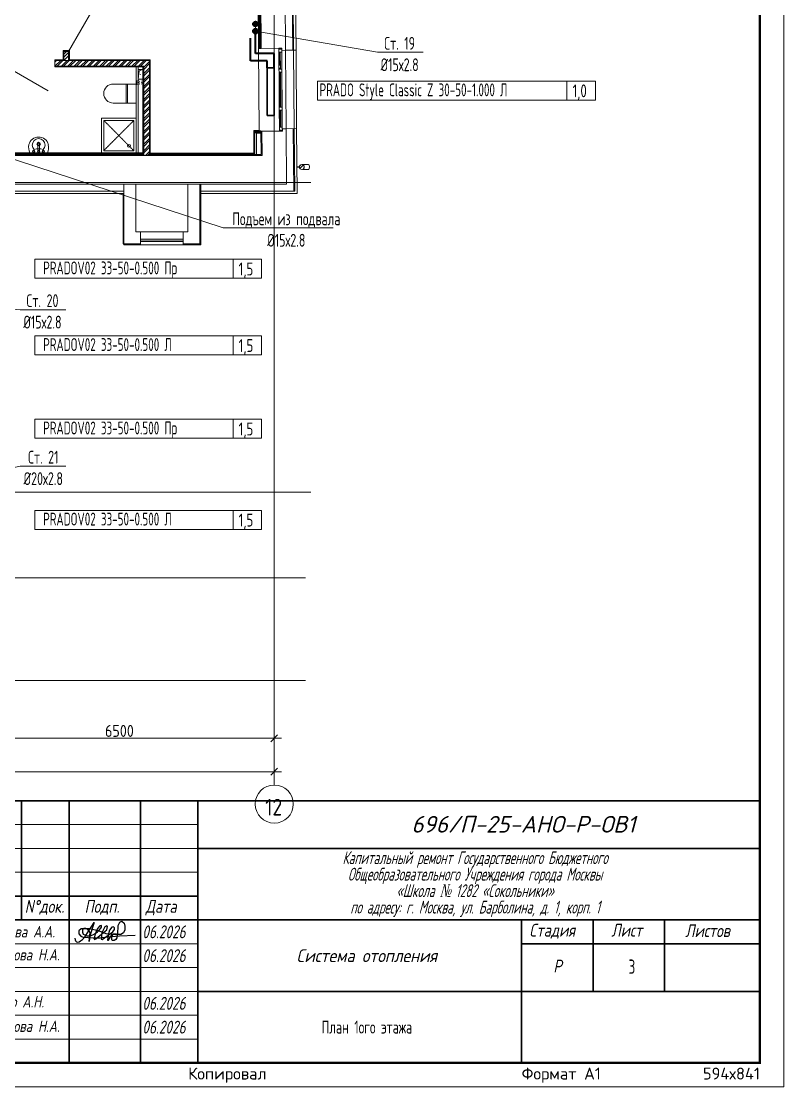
# Model space of a CAD drawing. Header units: millimetres. Extents: x -3929 to 624051, y 52832 to 514950.
# Drawn here: x 222996 to 238998, y 145707 to 168064 of the extents above; entities that cross this region are included whole.
import ezdxf
from ezdxf import colors
from ezdxf.entities.mleader import LeaderData, LeaderLine
from ezdxf.enums import TextEntityAlignment as Align
from ezdxf.math import Vec2, Vec3

# ---------------------------------------------------------------- set-up
doc = ezdxf.new("R2010")
doc.units = ezdxf.units.MM
for name, pattern in [('ADSK_Линия сетки', [25, 20, -2.5, 0, -2.5]), ('ADSK_Штриховая_ш2 п1', [3, 2, -1]), ('Hidden', [7.14375, 4.7625, -2.38125])]:
    doc.linetypes.add(name, pattern=pattern)
for name, color, linetype in [('9_Форматы', 7, 'Continuous'), ('ПРИБОРЫ', 3, 'Continuous'), ('статистика приборов', 252, 'Continuous'), ('стояки', 7, 'Continuous')]:
    doc.layers.add(name, color=color, linetype=linetype)
doc.layers.add('9_Форматы надписи', color=7, linetype='Continuous', plot=False)
for name, color, linetype, lineweight in [('_ Окна', 7, 'Continuous', 9), ('Shtamp', 7, 'Continuous', 35), ('Аннотация', 7, 'Continuous', 18), ('АР-ШТАМП', 7, 'Continuous', 15), ('Двери', 7, 'Continuous', 9), ('Обобщенные модели', 7, 'Continuous', 18), ('ОВ-О-Оборудование', 32, 'Continuous', 35), ('ОВ-рамка', 7, 'Continuous', 30), ('ОВ-ТЕКСТ', 7, 'Continuous', 25), ('Окна', 7, 'Continuous', 9), ('Оси', 253, 'Continuous', 9), ('Перекрытие', 7, 'Continuous', 18), ('Размеры', 7, 'Continuous', 9), ('Сантехника', 7, 'Continuous', 18), ('Стены внутренние', 7, 'Continuous', 18), ('Стены наружные', 7, 'Continuous', 18), ('Стены несущие', 7, 'Continuous', 30), ('Стены отделка', 7, 'Continuous', 30), ('Стены штриховка', 7, 'Continuous', 9), ('ТЕКСТ', 252, 'Continuous', 13)]:
    doc.layers.add(name, color=color, linetype=linetype, lineweight=lineweight)
for name, color, linetype, true_color in [('Подпись', 7, 'Continuous', 0x082cf7), ('т11.1', 1, 'Continuous', 0xff0000), ('т21.1', 5, 'Continuous', 0x0000ff)]:
    doc.layers.add(name, color=color, linetype=linetype, true_color=true_color)
doc.styles.add('GOST 2.304', font='CS_Gost2304.shx')
doc.styles.add('GOST Common', font='GOST_Common.ttf', dxfattribs={"width": 0.9, "height": 350})
doc.styles.add('GOST Common_1', font='GOST_Common.ttf', dxfattribs={"width": 0.9, "height": 250})
doc.styles.add('GOST Common_5', font='GOST_Common.ttf', dxfattribs={"width": 0.9, "height": 200})
doc.styles.add('ГОСТ', font='isocpeur.ttf', dxfattribs={"width": 0.8, "height": 250})
doc.styles.add('М2', font='isocpeui.ttf', dxfattribs={"width": 0.8})
doc.styles.add('РАЗМЕРНЫЙ', font='simplex.shx', dxfattribs={"width": 0.6, "oblique": 15})
doc.styles.add('СТИЛЬ', font='simplex.shx', dxfattribs={"width": 0.65})

# ---------------------------------------------------------------- blocks, each defined once
blk = doc.blocks.new('*U2881')
at = {"layer": 'ОВ-О-Оборудование', "color": 32, "ltscale": 0.1, "true_color": 0xcd6928}
for p, q in [((500, 75), (-500, 75)), ((-500, 75), (-500, -75)), ((500, -75), (500, 75)), ((-500, -75), (500, -75))]:
    blk.add_line(p, q, dxfattribs=at)
at = {"layer": 'ОВ-О-Оборудование', "color": 32, "lineweight": 0, "ltscale": 10, "true_color": 0xcd6928, "style": 'GOST 2.304'}
blk.add_attdef('Маркировка', text='', height=180, dxfattribs=at).set_placement((0, -90), align=Align.CENTER)
blk = doc.blocks.new('_Oblique')
at = {"color": 0, "linetype": 'ByBlock', "lineweight": -2}
blk.add_line((-0.5, -0.5), (0.5, 0.5), dxfattribs=at)
blk = doc.blocks.new('1 этаж')
at = {"layer": 'Окна', "lineweight": 5}
for points in [[(416266, -246724), (417130, -246724), (417132, -246721), (416237, -246721), (416240, -246724)], [(417130, -246763), (417130, -246724), (416240, -246724), (416240, -246763), (417127, -246763)], [(417127, -246766), (417130, -246763), (416240, -246763), (416243, -246766), (417126, -246766)], [(417085, -246769), (417087, -246766), (416282, -246766), (416285, -246769)], [(416285, -246771), (417085, -246771), (417085, -246769), (416285, -246769)]]:
    blk.add_hatch(color=253, dxfattribs=at).paths.add_polyline_path(points)
at = {"layer": 'Стены внутренние', "lineweight": 5}
for points in [[(418632, -244500), (418765, -244500), (418765, -244460), (418632, -244460)], [(418668, -244947), (418672, -244947), (418672, -244500), (418632, -244500), (418632, -244947)]]:
    blk.add_hatch(color=253, dxfattribs=at).paths.add_polyline_path(points)
at = {"layer": '_ Окна', "color": 253, "lineweight": 5}
for p, q in [((419140, -242796), (419140, -242716)), ((419140, -242716), (419200, -242716)), ((419140, -242736), (419200, -242736)), ((419200, -242796), (419140, -242796)), ((419170, -242796), (419173, -243156)), ((419200, -242716), (419200, -242796)), ((419144, -243216), (419143, -243156)), ((419143, -243156), (419203, -243156)), ((419204, -243216), (419144, -243216)), ((419174, -243216), (419180, -243956)), ((419203, -243156), (419204, -243216)), ((419150, -244016), (419150, -243956)), ((419150, -243956), (419210, -243956)), ((419210, -244016), (419150, -244016)), ((419180, -244016), (419183, -244376)), ((419210, -243956), (419210, -244016)), ((419213, -244376), (419153, -244376)), ((419153, -244376), (419154, -244456)), ((419154, -244436), (419214, -244436)), ((419154, -244456), (419214, -244456)), ((419214, -244456), (419213, -244376)), ((416235, -246721), (416237, -246721)), ((416235, -246771), (416235, -246721)), ((416285, -246771), (416235, -246771)), ((416237, -246721), (416240, -246724)), ((416240, -246724), (416240, -246763)), ((416240, -246763), (416243, -246766)), ((416243, -246766), (416282, -246766)), ((416282, -246766), (416285, -246769)), ((416285, -246769), (416285, -246771)), ((417085, -246769), (417087, -246766)), ((417085, -246771), (417085, -246769)), ((417135, -246771), (417085, -246771)), ((417087, -246766), (417127, -246766)), ((417127, -246766), (417130, -246763)), ((417130, -246724), (417132, -246721)), ((417130, -246763), (417130, -246724)), ((417132, -246721), (417135, -246721)), ((417135, -246721), (417135, -246771))]:
    blk.add_line(p, q, dxfattribs=at)
at = {"layer": 'Двери', "color": 253, "lineweight": 5}
for p, q in [((414728, -242782), (415243, -241890)), ((413405, -243093), (414297, -243608))]:
    blk.add_line(p, q, dxfattribs=at)
at = {"layer": 'Обобщенные модели', "color": 253, "lineweight": 5}
for p, q in [((416187, -243363), (416187, -243163)), ((416187, -243163), (416287, -243163)), ((416287, -243163), (416187, -243163)), ((416187, -243163), (416187, -243363)), ((416187, -243363), (416212, -243188)), ((416212, -243188), (416287, -243163)), ((416287, -243163), (416287, -243363)), ((416287, -243363), (416287, -243163)), ((416287, -243363), (416187, -243363)), ((416187, -243363), (416287, -243363)), ((419570, -245205), (419521, -245205)), ((419521, -245215), (419570, -245215)), ((419633, -245159), (419635, -245159)), ((419636, -245259), (419634, -245259)), ((419635, -245159), (419637, -245159)), ((419639, -245259), (419636, -245259)), ((419637, -245159), (419640, -245159)), ((419642, -245259), (419639, -245259)), ((419640, -245159), (419643, -245159)), ((419645, -245259), (419642, -245259)), ((419643, -245159), (419646, -245159)), ((419649, -245259), (419645, -245259)), ((419646, -245159), (419650, -245159)), ((419652, -245259), (419649, -245259)), ((419650, -245159), (419654, -245159)), ((419656, -245259), (419652, -245259)), ((419654, -245159), (419657, -245159)), ((419660, -245259), (419656, -245259)), ((419657, -245159), (419661, -245159)), ((419664, -245259), (419660, -245259)), ((419661, -245159), (419666, -245159)), ((419668, -245259), (419664, -245259)), ((419666, -245159), (419670, -245159)), ((419673, -245259), (419668, -245259)), ((419670, -245159), (419675, -245159)), ((419677, -245259), (419673, -245259)), ((419675, -245159), (419679, -245159)), ((419682, -245259), (419677, -245259)), ((419679, -245159), (419684, -245159)), ((419687, -245259), (419682, -245259)), ((419684, -245159), (419689, -245159)), ((419692, -245259), (419687, -245259)), ((419689, -245159), (419694, -245159)), ((419697, -245258), (419692, -245259)), ((419694, -245159), (419700, -245158)), ((419703, -245258), (419697, -245258)), ((419700, -245158), (419705, -245158)), ((419708, -245258), (419703, -245258)), ((419705, -245158), (419710, -245158)), ((419713, -245258), (419708, -245258)), ((419710, -245158), (419716, -245158)), ((419719, -245258), (419713, -245258)), ((419716, -245158), (419721, -245158)), ((419725, -245258), (419719, -245258)), ((419721, -245158), (419724, -245158)), ((419766, -245158), (419724, -245158)), ((419725, -245258), (419767, -245258))]:
    blk.add_line(p, q, dxfattribs=at)
at = {"layer": 'Обобщенные модели', "color": 253, "linetype": 'Continuous', "lineweight": 5}
blk.add_line((419584, -245242), (419654, -245173), dxfattribs=at)
at = {"layer": 'Обобщенные модели', "color": 253, "lineweight": 5}
for centre, radius, start, end in [((416237, -243263), 2.5, 0, 180), ((416237, -243263), 2.5, 60, 165), ((416237, -243263), 2.5, 180, 0), ((416237, -243263), 2.5, 195, 270), ((416237, -243263), 2.5, 300, 0), ((419621, -245209), 52, 0.4634, 180.4634), ((419621, -245209), 52, 180.4634, 0.4634), ((419621, -245209), 50, 0.4634, 180.4634), ((419621, -245209), 50, 180.4634, 0.4634)]:
    blk.add_arc(centre, radius, start, end, dxfattribs=at)
for start_param, end_param in [(4.712389, 6.283185), (3.141593, 4.712389)]:
    blk.add_ellipse((419767, -245208), major_axis=(-0.4, 50), ratio=0.309017, start_param=start_param, end_param=end_param, dxfattribs=at)
at = {"layer": 'Окна', "color": 253, "lineweight": 5}
for p, q in [((419200, -242716), (419140, -242716)), ((419140, -242716), (419140, -242796)), ((419140, -242716), (419156, -242716)), ((419143, -243156), (419140, -242796)), ((419143, -243075), (419141, -242796)), ((419157, -242796), (419159, -243075)), ((419200, -242796), (419200, -242716)), ((419200, -242796), (419203, -243156)), ((419143, -243075), (419159, -243075)), ((419143, -243156), (419144, -243216)), ((419144, -243156), (419144, -243136)), ((419144, -243136), (419160, -243136)), ((419150, -243956), (419144, -243216)), ((419150, -243956), (419144, -243216)), ((419160, -243136), (419160, -243156)), ((419160, -243216), (419166, -243956)), ((419204, -243216), (419203, -243156)), ((419204, -243216), (419210, -243956)), ((419150, -243956), (419150, -244016)), ((419150, -243956), (419166, -243956)), ((419153, -244376), (419150, -244016)), ((419154, -244375), (419151, -244016)), ((419167, -244016), (419170, -244375)), ((419210, -244016), (419210, -243956)), ((419210, -244016), (419213, -244376)), ((419153, -244376), (419154, -244456)), ((419154, -244375), (419170, -244375)), ((419154, -244456), (419214, -244456)), ((419214, -244456), (419213, -244376)), ((416237, -246721), (417132, -246721)), ((417130, -246724), (416240, -246724)), ((417130, -246763), (416240, -246763)), ((416282, -246766), (417087, -246766)), ((417085, -246769), (416285, -246769)), ((417085, -246771), (416285, -246771))]:
    blk.add_line(p, q, dxfattribs=at)
at = {"layer": 'Оси', "color": 253, "linetype": 'ADSK_Линия сетки', "lineweight": 5}
for p, q in [((419044, -258178), (419044, -209604)), ((353580, -245532), (419810, -245532)), ((353580, -252032), (419810, -252032)), ((353580, -253832), (419700, -253832)), ((353580, -255982), (419700, -255982))]:
    blk.add_line(p, q, dxfattribs=at)
at = {"layer": 'Оси', "color": 253, "lineweight": 5}
for start, end in [(0, 180), (180, 0)]:
    blk.add_arc((419044, -258578), 400, start, end, dxfattribs=at)
at = {"layer": 'Перекрытие', "color": 253, "lineweight": 5}
for p, q in [((414616, -242782), (414616, -242767)), ((414616, -242767), (414744, -242767)), ((418730, -244460), (418765, -244459))]:
    blk.add_line(p, q, dxfattribs=at)
at = {"layer": 'Размеры', "color": 253, "lineweight": 5}
for p, q in [((412394, -257198), (419194, -257198)), ((419044, -257248), (419044, -257348)), ((357044, -257898), (419194, -257898)), ((419044, -257948), (419044, -258048))]:
    blk.add_line(p, q, dxfattribs=at)
at = {"layer": 'Сантехника', "color": 253, "lineweight": 5}
for p, q in [((416145, -243467), (415665, -243467)), ((415965, -243467), (415665, -243467)), ((415935, -243467), (415935, -243867)), ((415965, -243867), (415965, -243467)), ((415965, -243467), (416145, -243467)), ((415665, -243867), (416145, -243867)), ((415965, -243867), (415665, -243867)), ((416145, -243867), (415965, -243867)), ((416145, -244186), (415415, -244186)), ((415415, -244186), (415415, -244912)), ((415415, -244912), (415415, -244186)), ((415415, -244186), (416145, -244186)), ((415465, -244236), (416095, -244236)), ((415465, -244866), (415465, -244236)), ((416095, -244236), (416095, -244866)), ((414084, -244717), (414084, -244861)), ((414114, -244717), (414114, -244861)), ((416095, -244866), (415465, -244866))]:
    blk.add_line(p, q, dxfattribs=at)
at = {"layer": 'Сантехника', "color": 253, "linetype": 'Hidden', "lineweight": 5}
for p, q in [((416095, -244236), (415465, -244866)), ((416095, -244866), (415476, -244242))]:
    blk.add_line(p, q, dxfattribs=at)
at = {"layer": 'Сантехника', "color": 253, "lineweight": 5}
blk.add_circle((415995, -244766), 30, dxfattribs=at)
for centre, radius, start, end in [((415665, -243667), 200, 90, 270), ((415665, -243667), 200, 90, 270), ((414093, -244787), 204, 88.3442, 166.3649), ((414093, -244787), 204, 88.3442, 166.3649), ((414104, -244787), 204, 13.6351, 91.6558), ((414104, -244787), 204, 13.6351, 91.6558), ((414152, -244801), 264, 166.3649, 204.8763), ((414152, -244801), 264, 166.3649, 204.935), ((414099, -244749), 135, 315.4629, 225.0556), ((414099, -244729), 38.6, 0, 180), ((414099, -244729), 38.6, 180, 0), ((414099, -244729), 23.5, 0, 180), ((414099, -244729), 23.5, 180, 0), ((414045, -244801), 264, 335.1237, 13.6351), ((414045, -244801), 264, 335.065, 13.6351), ((413994, -244881), 25, 0, 180), ((413994, -244881), 25, 180, 0), ((413994, -244882), 17, 0, 180), ((413994, -244882), 17, 180, 0), ((414100, -245092), 267, 69.1986, 111.3199), ((414099, -244881), 25, 0, 180), ((414099, -244881), 25, 180, 0), ((414099, -244883), 16.8, 90, 270), ((414099, -244883), 16.8, 270, 90), ((414200, -244881), 25, 0, 180), ((414200, -244881), 25, 180, 0), ((414200, -244881), 17, 0, 180), ((414200, -244881), 17, 180, 0)]:
    blk.add_arc(centre, radius, start, end, dxfattribs=at)
blk.add_ellipse((414099, -244717), major_axis=(15, 0), ratio=0.428525, start_param=0, end_param=3.141593, dxfattribs=at)
at = {"layer": 'Стены внутренние', "color": 253, "linetype": 'Continuous', "lineweight": 5}
for p, q in [((418749, -242596), (418738, -242576)), ((413888, -244946), (413881, -244932)), ((414241, -244947), (414237, -244940)), ((414708, -244942), (414702, -244932)), ((414987, -244941), (414984, -244947)), ((415110, -244932), (415109, -244933)), ((415297, -244947), (415288, -244932)), ((415344, -244932), (415336, -244946)), ((415649, -244947), (415649, -244947)), ((416166, -244932), (416157, -244947)), ((417808, -244932), (417799, -244947)), ((418113, -244947), (418106, -244936)), ((418160, -244932), (418159, -244934))]:
    blk.add_line(p, q, dxfattribs=at)
at = {"layer": 'Стены внутренние', "color": 253, "lineweight": 5}
for p, q in [((418729, -244444), (418715, -242720)), ((419280, -242760), (419293, -244405)), ((419451, -242759), (419471, -242759)), ((416145, -244912), (416145, -243109)), ((416185, -243109), (416185, -244912)), ((418764, -244452), (418729, -244452)), ((418765, -244459), (418764, -244452)), ((416235, -246571), (417135, -246571))]:
    blk.add_line(p, q, dxfattribs=at)
at = {"layer": 'Стены наружные', "color": 253, "lineweight": 5}
for p, q in [((419294, -244405), (419281, -242760)), ((419451, -242759), (419464, -244404)), ((419501, -242758), (419514, -244403)), ((415890, -246821), (415890, -246841)), ((416235, -246841), (416235, -246821)), ((417135, -246821), (417135, -246841)), ((417500, -246821), (417480, -246821)), ((417500, -246841), (417500, -246821)), ((417500, -246841), (415890, -246841))]:
    blk.add_line(p, q, dxfattribs=at)
at = {"layer": 'Стены несущие', "color": 253, "lineweight": 5}
for p, q in [((419280, -242760), (419259, -240171)), ((418770, -242719), (418759, -241335)), ((418770, -242719), (419140, -242716)), ((419200, -242761), (419280, -242760)), ((419154, -244456), (418784, -244459)), ((418784, -244459), (418784, -244460)), ((418784, -244460), (418785, -244460)), ((418785, -244460), (418789, -244967)), ((419293, -244405), (419213, -244406)), ((419214, -244457), (419214, -244456)), ((419303, -245567), (419293, -244405)), ((418789, -244967), (412889, -244967)), ((412961, -245567), (419303, -245567)), ((415890, -246821), (415890, -245567)), ((416140, -246571), (416140, -245567)), ((417230, -245567), (417230, -246571)), ((417480, -245567), (417480, -246821)), ((416235, -246571), (416140, -246571)), ((416235, -246721), (416235, -246571)), ((417230, -246571), (417135, -246571)), ((417135, -246571), (417135, -246721)), ((416235, -246821), (416235, -246771)), ((417135, -246771), (417135, -246821)), ((417230, -246821), (417480, -246821))]:
    blk.add_line(p, q, dxfattribs=at)
at = {"layer": 'Стены отделка', "color": 253, "lineweight": 5}
for p, q in [((419260, -240171), (419281, -242760)), ((419451, -242759), (419430, -240170)), ((419501, -242758), (419480, -240169)), ((418704, -241351), (418715, -242720)), ((414744, -242782), (414616, -242782)), ((414616, -242782), (414616, -242961)), ((414744, -242957), (414744, -242767)), ((418715, -242720), (418770, -242719)), ((419281, -242760), (419501, -242758)), ((414435, -242961), (414435, -243109)), ((414616, -242961), (414435, -242961)), ((416425, -242973), (414728, -242973)), ((416441, -242957), (414744, -242957)), ((416425, -242973), (416425, -244967)), ((416441, -244916), (416441, -242957)), ((414435, -243109), (416289, -243109)), ((416305, -243093), (416289, -243093)), ((416289, -244923), (416289, -243109)), ((416305, -243093), (416305, -244947)), ((418729, -244444), (418616, -244444)), ((418616, -244444), (418616, -244932)), ((418632, -244460), (418766, -244460)), ((418632, -244967), (418632, -244460)), ((418672, -244967), (418672, -244500)), ((418672, -244500), (418766, -244500)), ((418730, -244460), (418729, -244444)), ((418765, -244459), (418768, -244947)), ((418784, -244459), (418765, -244459)), ((418766, -244500), (418766, -244460)), ((418785, -244460), (418785, -244459)), ((419514, -244403), (419294, -244405)), ((419294, -244405), (419304, -245567)), ((419475, -245717), (419464, -244404)), ((419525, -245767), (419514, -244403)), ((412889, -244947), (416305, -244947)), ((416289, -244912), (412940, -244912)), ((414689, -244966), (414689, -244947)), ((414792, -244967), (414689, -244966)), ((414809, -244947), (414809, -244967)), ((416425, -244932), (416471, -244932)), ((416425, -244947), (418768, -244947)), ((418624, -244916), (416441, -244916)), ((418616, -244932), (418632, -244932)), ((418624, -244947), (418624, -244916)), ((417500, -246821), (417500, -245567)), ((419304, -245567), (419303, -245567)), ((415890, -245717), (413112, -245717)), ((413162, -245767), (415870, -245767)), ((415870, -245767), (415870, -246821)), ((417480, -245767), (419525, -245767)), ((417500, -245717), (419475, -245717)), ((415870, -246821), (415890, -246821))]:
    blk.add_line(p, q, dxfattribs=at)
at = {"layer": 'Стены штриховка', "color": 253, "lineweight": 5}
for p, q in [((419410, -240170), (419431, -242759)), ((418715, -241345), (418726, -242720)), ((418724, -241336), (418735, -242719)), ((418740, -241460), (418750, -242719)), ((414618, -242782), (414618, -242963)), ((414628, -242782), (414628, -242973)), ((414728, -242973), (414728, -242782)), ((414737, -242964), (414737, -242782)), ((414618, -242963), (414435, -242963)), ((414435, -242973), (414728, -242973)), ((416434, -242964), (414737, -242964)), ((416434, -244932), (416434, -242964)), ((414435, -243093), (416289, -243093)), ((414435, -243102), (416296, -243102)), ((416296, -244932), (416296, -243102)), ((418623, -244451), (418729, -244451)), ((418623, -244932), (418623, -244451)), ((419444, -244404), (419455, -245717)), ((416296, -244932), (412924, -244932)), ((416289, -244923), (412933, -244923)), ((416305, -244947), (416305, -244967)), ((418624, -244923), (416434, -244923)), ((418624, -244932), (416471, -244932)), ((415890, -245767), (415870, -245767)), ((416235, -246821), (415890, -246821)), ((417135, -246821), (417230, -246821))]:
    blk.add_line(p, q, dxfattribs=at)
at = {"layer": 'Стены штриховка', "color": 253, "linetype": 'Continuous', "lineweight": 5}
for p, q in [((414628, -242839), (414685, -242782)), ((414435, -243010), (414471, -242973)), ((414441, -243093), (414561, -242973)), ((414486, -243093), (414606, -242973)), ((414576, -243093), (414696, -242973)), ((414621, -243093), (414741, -242973)), ((414628, -242906), (414728, -242806)), ((414629, -242973), (414728, -242874)), ((414711, -243093), (414831, -242973)), ((414756, -243093), (414876, -242973)), ((414845, -243093), (414965, -242973)), ((414890, -243093), (415010, -242973)), ((414980, -243093), (415100, -242973)), ((415025, -243093), (415145, -242973)), ((415115, -243093), (415235, -242973)), ((415160, -243093), (415280, -242973)), ((415250, -243093), (415370, -242973)), ((415294, -243093), (415414, -242973)), ((415384, -243093), (415504, -242973)), ((415429, -243093), (415549, -242973)), ((415519, -243093), (415639, -242973)), ((415564, -243093), (415684, -242973)), ((415654, -243093), (415774, -242973)), ((415699, -243093), (415819, -242973)), ((415788, -243093), (415908, -242973)), ((415833, -243093), (415953, -242973)), ((415923, -243093), (416043, -242973)), ((415968, -243093), (416088, -242973)), ((416058, -243093), (416178, -242973)), ((416103, -243093), (416223, -242973)), ((416192, -243093), (416312, -242973)), ((416237, -243093), (416357, -242973)), ((416305, -243115), (416425, -242995)), ((416305, -243160), (416425, -243040)), ((416305, -243250), (416425, -243130)), ((416305, -243295), (416425, -243175)), ((416305, -243385), (416425, -243265)), ((416305, -243429), (416425, -243309)), ((416305, -243519), (416425, -243399)), ((416305, -243564), (416425, -243444)), ((416305, -243654), (416425, -243534)), ((416305, -243699), (416425, -243579)), ((416305, -243789), (416425, -243669)), ((416305, -243834), (416425, -243714)), ((416305, -243923), (416425, -243803)), ((416305, -243968), (416425, -243848)), ((416305, -244058), (416425, -243938)), ((416305, -244103), (416425, -243983)), ((416305, -244193), (416425, -244073)), ((416305, -244238), (416425, -244118)), ((416305, -244327), (416425, -244207)), ((416305, -244372), (416425, -244252)), ((416305, -244462), (416425, -244342)), ((416305, -244507), (416425, -244387)), ((416305, -244597), (416425, -244477)), ((416305, -244642), (416425, -244522)), ((416305, -244732), (416425, -244612)), ((416305, -244776), (416425, -244656)), ((416305, -244866), (416425, -244746)), ((416305, -244911), (416425, -244791)), ((416339, -244967), (416425, -244881)), ((416384, -244967), (416425, -244926))]:
    blk.add_line(p, q, dxfattribs=at)
at = {"layer": 'Размеры', "color": 253, "lineweight": 5, "xscale": 141.4, "yscale": 141.4, "zscale": 141.4}
for p in [(419044, -257198), (419044, -257898)]:
    blk.add_blockref('_Oblique', p, dxfattribs=at)
at = {"layer": 'Аннотация', "color": 253, "lineweight": 5, "style": 'GOST Common_5', "width": 0.9}
blk.add_text('ВК', height=100, dxfattribs=at).set_placement((416145, -243490))
at = {"layer": 'Оси', "color": 253, "lineweight": 5, "style": 'GOST Common', "width": 0.9}
blk.add_text('12', height=350, dxfattribs=at).set_placement((418855, -258818))
at = {"layer": 'Размеры', "color": 253, "lineweight": 5, "insert": (415794, -257043), "char_height": 250, "width": 756.84, "attachment_point": 5, "style": 'GOST Common_1'}
blk.add_mtext('\\A1;6500', dxfattribs=at)
blk = doc.blocks.new('*U2998')
at = {"layer": '9_Форматы', "color": 7, "linetype": 'Continuous', "lineweight": 9, "ltscale": 100}
blk.add_lwpolyline([(5, -5), (5, 589), (-836, 589), (-836, -5)], close=True, dxfattribs=at)
at = {"layer": '9_Форматы', "color": 7, "linetype": 'Continuous', "lineweight": 9, "ltscale": 100, "const_width": 0.5}
blk.add_lwpolyline([(0, 0), (0, 584), (-816, 584), (-816, 0)], close=True, dxfattribs=at)
at = {"layer": '9_Форматы', "color": 7, "style": 'ГОСТ'}
for s, p in [('Копировал', (-120, -1)), ('Формат А1', (-50, -1))]:
    blk.add_text(s, height=2.5, dxfattribs=at).set_placement(p, align=Align.TOP_LEFT)
at = {"layer": '9_Форматы надписи', "color": 7, "style": 'ГОСТ'}
blk.add_text('594х841', height=2.5, dxfattribs=at).set_placement((0, -3.5), align=Align.RIGHT)
blk = doc.blocks.new('Штамп 22-РД-Б1-Р1-ОВ.1')
at = {"layer": 'АР-ШТАМП', "lineweight": 30, "transparency": 33554687}
blk.add_lwpolyline([(-18500, 0), (0, 0), (0, 5500), (-18500, 5500)], close=True, dxfattribs=at)
for points in [[(-17500, 5500), (-17500, 3000)], [(-16500, 5500), (-16500, 0)], [(-15500, 5500), (-15500, 3000)], [(-14500, 5500), (-14500, 0)], [(-13000, 5500), (-13000, 0)], [(-11800, 5500), (-11800, 0)], [(0, 4500), (-11800, 4500), (-11800, 4500)], [(-11800, 3500), (-18500, 3500)], [(-11800, 3000), (-18500, 3000)], [(0, 3000), (-11800, 3000), (-11800, 3000)], [(-5000, 3000), (-5000, 0)], [(-3500, 3000), (-3500, 1500)], [(-2000, 3000), (-2000, 1500)], [(0, 2500), (-5000, 2500)], [(0, 1500), (-11800, 1500), (-11800, 1500)]]:
    blk.add_lwpolyline(points, dxfattribs=at)
at = {"layer": 'АР-ШТАМП', "lineweight": 15, "transparency": 33554687}
for points in [[(-11800, 5000), (-18500, 5000)], [(-11800, 4500), (-18500, 4500)], [(-11800, 4000), (-18500, 4000)], [(-11800, 2500), (-18500, 2500)], [(-11800, 2000), (-18500, 2000)], [(-11800, 1500), (-18500, 1500)], [(-11800, 1000), (-18500, 1000)], [(-11800, 500), (-18500, 500)]]:
    blk.add_lwpolyline(points, dxfattribs=at)
at = {"layer": 'Подпись', "linetype": 'Continuous'}
blk.add_lwpolyline([(-14376, 2617), (-14374, 2584), (-14364, 2561), (-14345, 2542), (-14323, 2536), (-14290, 2542), (-14259, 2558), (-14218, 2591), (-14159, 2653), (-13975, 2948), (-14064, 2666), (-14079, 2550), (-14056, 2734), (-14097, 2794), (-14145, 2818), (-14193, 2822), (-14216, 2789), (-14218, 2743), (-14204, 2703), (-14168, 2687), (-14124, 2669), (-14055, 2667), (-14002, 2687), (-13951, 2714), (-13904, 2752), (-13865, 2785), (-13836, 2826), (-13816, 2848), (-13821, 2882), (-13851, 2878), (-13903, 2822), (-13932, 2759), (-13961, 2677), (-13973, 2612), (-13963, 2592), (-13936, 2606), (-13779, 2735), (-13708, 2794), (-13690, 2861), (-13710, 2878), (-13748, 2852), (-13814, 2727), (-13829, 2595), (-13802, 2591), (-13579, 2753), (-13546, 2800), (-13547, 2836), (-13570, 2852), (-13602, 2845), (-13648, 2785), (-13676, 2683), (-13694, 2578), (-13672, 2574), (-13650, 2610), (-13616, 2663), (-13575, 2705), (-13535, 2707), (-13509, 2709), (-13491, 2684), (-13495, 2623), (-13521, 2590), (-13555, 2566), (-13593, 2565), (-13600, 2579), (-13601, 2638), (-13584, 2696), (-13575, 2705), (-13509, 2709), (-13491, 2684), (-13479, 2701), (-13472, 2884), (-13436, 2950), (-13389, 2971), (-13345, 2931), (-13328, 2868), (-13326, 2790), (-13355, 2730), (-13410, 2696), (-13618, 2691), (-13719, 2710), (-13806, 2741), (-13867, 2763), (-13911, 2779), (-13977, 2793), (-14075, 2813), (-14248, 2815), (-14298, 2772), (-14295, 2705), (-14255, 2662), (-14202, 2639), (-13997, 2626), (-13852, 2624), (-13699, 2642), (-13442, 2665), (-13114, 2682)], dxfattribs=at)
at = {"layer": 'Shtamp', "color": 7, "ltscale": 33.333333, "style": 'М2'}
blk.add_text('696/П-25-АНО-Р-ОВ1', height=350, dxfattribs=at).set_placement((-7314, 4832))
at = {"layer": 'Shtamp', "ltscale": 33.333333, "style": 'М2', "width": 0.8}
for s, p in [('Изм.', (-18406, 3149)), ('Кол.уч.', (-17506, 3149)), ('Лист ', (-16417, 3149)), ('N°док.', (-15430, 3149)), ('Подп.', (-14174, 3149)), ('Дата', (-12892, 3149)), ('Cтадия', (-4844, 2649)), ('Лист ', (-3117, 2649)), ('Листов', (-1567, 2639)), ('Р', (-4334, 1896))]:
    blk.add_text(s, height=270, dxfattribs=at).set_placement(p)
at = {"layer": 'Shtamp', "color": 7, "ltscale": 33.333333, "style": 'М2', "width": 0.75}
for p in [(-12960, 2615), (-12960, 2115), (-12960, 1115), (-12960, 615)]:
    blk.add_text('06.2026', height=270, dxfattribs=at).set_placement(p)
at = {"layer": 'Shtamp', "ltscale": 33.333333, "char_height": 270, "attachment_point": 5, "line_spacing_factor": 0.768}
for s, insert, width, style in [('\\pxl1.18333,r1.7625,qc;Капитальный ремонт Государственного Бюджетного \\PОбщеобразовательного Учреждения города Москвы \\P«Школа {\\fTimes New Roman|b0|i0|c204|p18;№} 1282 «Сокольники» \\Pпо адресу: г. Москва, ул. Барболина, д. 1, корп. 1', (-5900, 3750), 11799.97, 'РАЗМЕРНЫЙ'), ('\\pxi1,sm0.75;{\\W0.9;\\C7;Система отопления}', (-8384, 2250), 6643.18, 'М2')]:
    blk.add_mtext(s, dxfattribs=dict(at, insert=insert, width=width, style=style))
at = {"layer": 'Shtamp', "color": 18, "ltscale": 100, "true_color": 0x000000, "width": 2000, "attachment_point": 4, "style": 'М2'}
for s, insert, char_height in [('\\pxi0.002,t0;{\\W0.8;\\C256; Разработал}', (-18500, 2750), 250), ('{\\W0.8;\\C256;Шибаева А.А.}', (-16429, 2752), 240), ('\\pxi0.002,t0;{\\W0.8;\\C256; Проверил}', (-18500, 2250), 250), ('\\pxi0.002,t0;{\\W0.8;\\C256;ГИП}', (-18339, 1250), 250), ('\\pxi0.002,t0;{\\W0.8;\\C256; Н.Контр.}', (-18500, 750), 250)]:
    blk.add_mtext(s, dxfattribs=dict(at, insert=insert, char_height=char_height))
at = {"layer": 'Shtamp', "color": 1, "ltscale": 100, "true_color": 0xff0000, "char_height": 240, "width": 2000, "attachment_point": 4, "style": 'М2'}
for s, insert in [('{\\C256;Выходова Н.А.}', (-16393, 2250)), ('{\\C256;Гулько А.Н.}', (-16393, 1250)), ('{\\C256;Выходова Н.А.}', (-16393, 750))]:
    blk.add_mtext(s, dxfattribs=dict(at, insert=insert))

msp = doc.modelspace()

# ---------------------------------------------------------------- hatches: boundary and pattern name
at = {"layer": 'т11.1', "lineweight": 40}
h = msp.add_hatch(color=256, dxfattribs=at)
h.dxf.hatch_style = 1
h.paths.add_polyline_path([(227959.371, 167856.716, 1), (227859.371, 167856.716, 1)])
at = {"layer": 'т21.1', "linetype": 'ADSK_Штриховая_ш2 п1', "lineweight": 40, "ltscale": 50}
h = msp.add_hatch(color=256, dxfattribs=at)
h.dxf.hatch_style = 1
h.paths.add_polyline_path([(227959.371, 168006.716, 1), (227859.371, 168006.716, 1)])

# ---------------------------------------------------------------- linework, layer by layer
at = {"layer": 'ПРИБОРЫ', "color": 7, "lineweight": 15}
for p, q in [((229213.301, 166808.907), (235044.583, 166808.907)), ((229213.301, 166808.907), (235044.583, 166808.907)), ((229213.301, 166808.907), (229213.301, 166408.907)), ((234444.583, 166808.907), (234444.583, 166408.907)), ((235044.583, 166808.907), (235044.583, 166408.907)), ((229213.301, 166408.907), (235044.583, 166408.907)), ((223280.305, 163071.49), (228039.925, 163071.49)), ((223280.305, 163071.49), (228039.925, 163071.49)), ((223280.305, 163071.49), (223280.305, 162671.49)), ((227439.925, 163071.49), (227439.925, 162671.49)), ((228039.925, 163071.49), (228039.925, 162671.49)), ((223280.305, 162671.49), (228039.925, 162671.49)), ((223280.305, 161463.462), (228039.925, 161463.462)), ((223280.305, 161463.462), (228039.925, 161463.462)), ((223280.305, 161463.462), (223280.305, 161063.462)), ((227439.925, 161463.462), (227439.925, 161063.462)), ((228039.925, 161463.462), (228039.925, 161063.462)), ((223280.305, 161063.462), (228039.925, 161063.462)), ((223280.305, 159712.943), (228039.925, 159712.943)), ((223280.305, 159712.943), (228039.925, 159712.943)), ((223280.305, 159712.943), (223280.305, 159312.943)), ((227439.925, 159712.943), (227439.925, 159312.943)), ((228039.925, 159712.943), (228039.925, 159312.943)), ((223280.305, 159312.943), (228039.925, 159312.943)), ((223280.305, 157801.543), (228039.925, 157801.543)), ((223280.305, 157801.543), (228039.925, 157801.543)), ((223280.305, 157801.543), (223280.305, 157401.543)), ((227439.925, 157801.543), (227439.925, 157401.543)), ((228039.925, 157801.543), (228039.925, 157401.543)), ((223280.305, 157401.543), (228039.925, 157401.543))]:
    msp.add_line(p, q, dxfattribs=at)
at = {"layer": 'т11.1', "lineweight": 40}
for p, q in [((227908.436, 167385.58), (227909.371, 167856.716)), ((228305.41, 167385.58), (227908.436, 167385.58)), ((228305.41, 167085.58), (228305.41, 167385.58))]:
    msp.add_line(p, q, dxfattribs=at)
msp.add_circle((227909.371, 167856.716), 50, dxfattribs=at)
at = {"layer": 'т21.1', "linetype": 'Hidden', "lineweight": 40, "ltscale": 100}
for p, q in [((227808.436, 167235.58), (227808.436, 167905.782)), ((228155.41, 167235.58), (227808.436, 167235.58)), ((228155.41, 167085.58), (228155.41, 167235.58))]:
    msp.add_line(p, q, dxfattribs=at)
at = {"layer": 'т21.1', "lineweight": 40, "ltscale": 50}
msp.add_circle((227909.371, 168006.716), 50, dxfattribs=at)

# ---------------------------------------------------------------- block references
at = {"transparency": 33554687}
msp.add_blockref('Штамп 22-РД-Б1-Р1-ОВ.1', (238498.26, 146206.792), dxfattribs=at)
at = {"layer": 'ОВ-О-Оборудование', "ltscale": 10, "rotation": 270}
msp.add_blockref('*U2881', (228230.41, 166585.58), dxfattribs=at)
at = {"layer": 'ОВ-рамка', "ltscale": 100, "transparency": 33554687, "xscale": 100, "yscale": 100, "zscale": 100}
msp.add_blockref('*U2998', (238498.26, 146206.792), dxfattribs=at)
at = {"layer": 'стояки', "color": 5, "lineweight": 40}
msp.add_blockref('1 этаж', (-190738.98, 410215.433), dxfattribs=at)

# ---------------------------------------------------------------- texts
at = {"layer": 'статистика приборов', "color": 7, "style": 'СТИЛЬ', "width": 0.6}
for s, p in [('PRADO Style Classic Z 30-50-1.000 Л      ', (229256.277, 166490.76)), ('PRADOV02 33-50-0.500 Пр      ', (223454.916, 162753.344)), ('PRADOV02 33-50-0.500 Л      ', (223454.916, 161145.315)), ('PRADOV02 33-50-0.500 Пр      ', (223454.916, 159394.796)), ('PRADOV02 33-50-0.500 Л      ', (223454.916, 157483.396))]:
    msp.add_text(s, height=270, dxfattribs=at).set_placement(p)
at = {"layer": 'статистика приборов', "color": 7, "style": 'СТИЛЬ', "width": 0.7}
for s, p in [('1,0', (234715.649, 166469.358)), ('1,5', (227710.991, 162731.942)), ('1,5', (227710.991, 161123.913)), ('1,5', (227710.991, 159373.394)), ('1,5', (227710.991, 157461.994))]:
    msp.add_text(s, height=270, dxfattribs=at).set_placement(p, align=Align.CENTER)
at = {"layer": 'ТЕКСТ', "transparency": 33554687, "attachment_point": 5, "style": 'СТИЛЬ'}
for s, insert, char_height, width in [('\\pxi1,sm0.75;{\\C7;3}', (235661.248, 148225.517), 300, 6768.52482), ('\\pxi1,sm0.75;{\\C7;План 1ого этажа}', (230114.01, 146956.79), 270, 6535.64473)]:
    msp.add_mtext(s, dxfattribs=dict(at, insert=insert, char_height=char_height, width=width))

# ---------------------------------------------------------------- leaders
at = {"layer": 'ОВ-ТЕКСТ', "color": 7}
ml = msp.add_multileader_mtext('Standard', dxfattribs=at)
ml.set_content('\\A1;Ст. 19^J%%C15х2.8 ', color=7, style='СТИЛЬ')
ml.set_leader_properties(color=7, lineweight=18)
ml.build(insert=Vec2(0, 0))
ml.multileader.update_dxf_attribs({"text_left_attachment_type": 6, "text_right_attachment_type": 6, "dogleg_length": 0.36, "arrow_head_size": 0.126})
ctx = ml.context
ctx.base_point, ctx.char_height, ctx.arrow_head_size, ctx.landing_gap_size, ctx.plane_origin = Vec3(230469.248, 167413.358), 270, 0.126, 0.063, Vec3(236061.12, 163431.965)
ctx.left_attachment, ctx.right_attachment, ctx.text_align_type = 6, 6, 1
notes = []
notes.append((ctx, [(0, (1, 1, 0), (230468.996, 167413.358), (1, 0), 0.252, [(0, [(227909.371, 167969.632), (227909.371, 167856.447)], 0, [])])]))
ctx.mtext.insert, ctx.mtext.width, ctx.mtext.alignment, ctx.mtext.flow_direction = Vec3(230937.311, 167737.358), 1404.14984, 2, 5
ml = msp.add_multileader_mtext('Standard', dxfattribs=at)
ml.set_content('\\A1;Подъем из подвала^J%%C15х2.8 ', color=7, style='СТИЛЬ')
ml.set_leader_properties(color=7, lineweight=18)
ml.build(insert=Vec2(0, 0))
ml.multileader.update_dxf_attribs({"text_left_attachment_type": 6, "text_right_attachment_type": 6, "dogleg_length": 0.36, "arrow_head_size": 0.126})
ctx = ml.context
ctx.base_point, ctx.char_height, ctx.arrow_head_size, ctx.landing_gap_size, ctx.plane_origin = Vec3(227233.758, 163730.223), 270, 0.126, 0.063, Vec3(229469.98, 159885.08)
ctx.left_attachment, ctx.right_attachment, ctx.text_align_type = 6, 6, 1
notes.append((ctx, [(0, (1, 1, 0), (227233.506, 163730.223), (1, 0), 0.252, [(0, [(222383.607, 165363.902), (222233.607, 165363.902)], 0, [])])]))
ctx.mtext.insert, ctx.mtext.width, ctx.mtext.defined_height, ctx.mtext.alignment, ctx.mtext.flow_direction = Vec3(228558.428, 164054.223), 2900.40337, 1165.442, 2, 5
ml = msp.add_multileader_mtext('Standard', dxfattribs=at)
ml.set_content('\\A1;Ст. 20^J%%C15х2.8 ', color=7, style='СТИЛЬ')
ml.set_leader_properties(color=7, lineweight=18)
ml.build(insert=Vec2(0, 0))
ml.multileader.update_dxf_attribs({"text_left_attachment_type": 6, "text_right_attachment_type": 6, "dogleg_length": 0.36, "arrow_head_size": 0.126})
ctx = ml.context
ctx.base_point, ctx.char_height, ctx.arrow_head_size, ctx.landing_gap_size, ctx.plane_origin = Vec3(222972.399, 162012.279), 270, 0.126, 0.063, Vec3(229795.468, 157697.108)
ctx.left_attachment, ctx.right_attachment, ctx.text_align_type = 6, 6, 1
notes.append((ctx, [(0, (1, 1, 0), (222972.147, 162012.279), (1, 0), 0.252, [(0, [(221643.719, 162234.776), (221643.719, 162121.59)], 0, [])])]))
ctx.mtext.insert, ctx.mtext.width, ctx.mtext.alignment, ctx.mtext.flow_direction = Vec3(223440.462, 162336.279), 1404.14984, 2, 5
ml = msp.add_multileader_mtext('Standard', dxfattribs=at)
ml.set_content('\\A1;Ст. 21^J%%C20х2.8 ', color=7, style='СТИЛЬ')
ml.set_leader_properties(color=7, lineweight=18)
ml.build(insert=Vec2(0, 0))
ml.multileader.update_dxf_attribs({"text_left_attachment_type": 6, "text_right_attachment_type": 6, "dogleg_length": 0.36, "arrow_head_size": 0.126})
ctx = ml.context
ctx.base_point, ctx.char_height, ctx.arrow_head_size, ctx.landing_gap_size, ctx.plane_origin = Vec3(222972.399, 158728.269), 270, 0.126, 0.063, Vec3(229795.468, 154030.195)
ctx.left_attachment, ctx.right_attachment, ctx.text_align_type = 6, 6, 1
notes.append((ctx, [(0, (1, 1, 0), (222972.147, 158728.269), (1, 0), 0.252, [(0, [(221643.719, 158567.862), (221643.719, 158454.677)], 0, [])])]))
ctx.mtext.insert, ctx.mtext.width, ctx.mtext.alignment, ctx.mtext.flow_direction = Vec3(223457.176, 159052.269), 1404.14984, 2, 5
for ctx, leaders in notes:
    for number, flags, end, landing, length, lines in leaders:
        leader = LeaderData()
        leader.index, (leader.has_last_leader_line, leader.has_dogleg_vector, leader.attachment_direction) = number, flags
        leader.last_leader_point, leader.dogleg_vector, leader.dogleg_length = Vec3(end), Vec3(landing), length
        for number, points, colour, breaks in lines:
            line = LeaderLine()
            line.index, line.vertices, line.color, line.breaks = number, Vec3.list(points), colors.encode_raw_color(colour), breaks
            leader.lines.append(line)
        ctx.leaders.append(leader)

doc.saveas('drawing.dxf')
